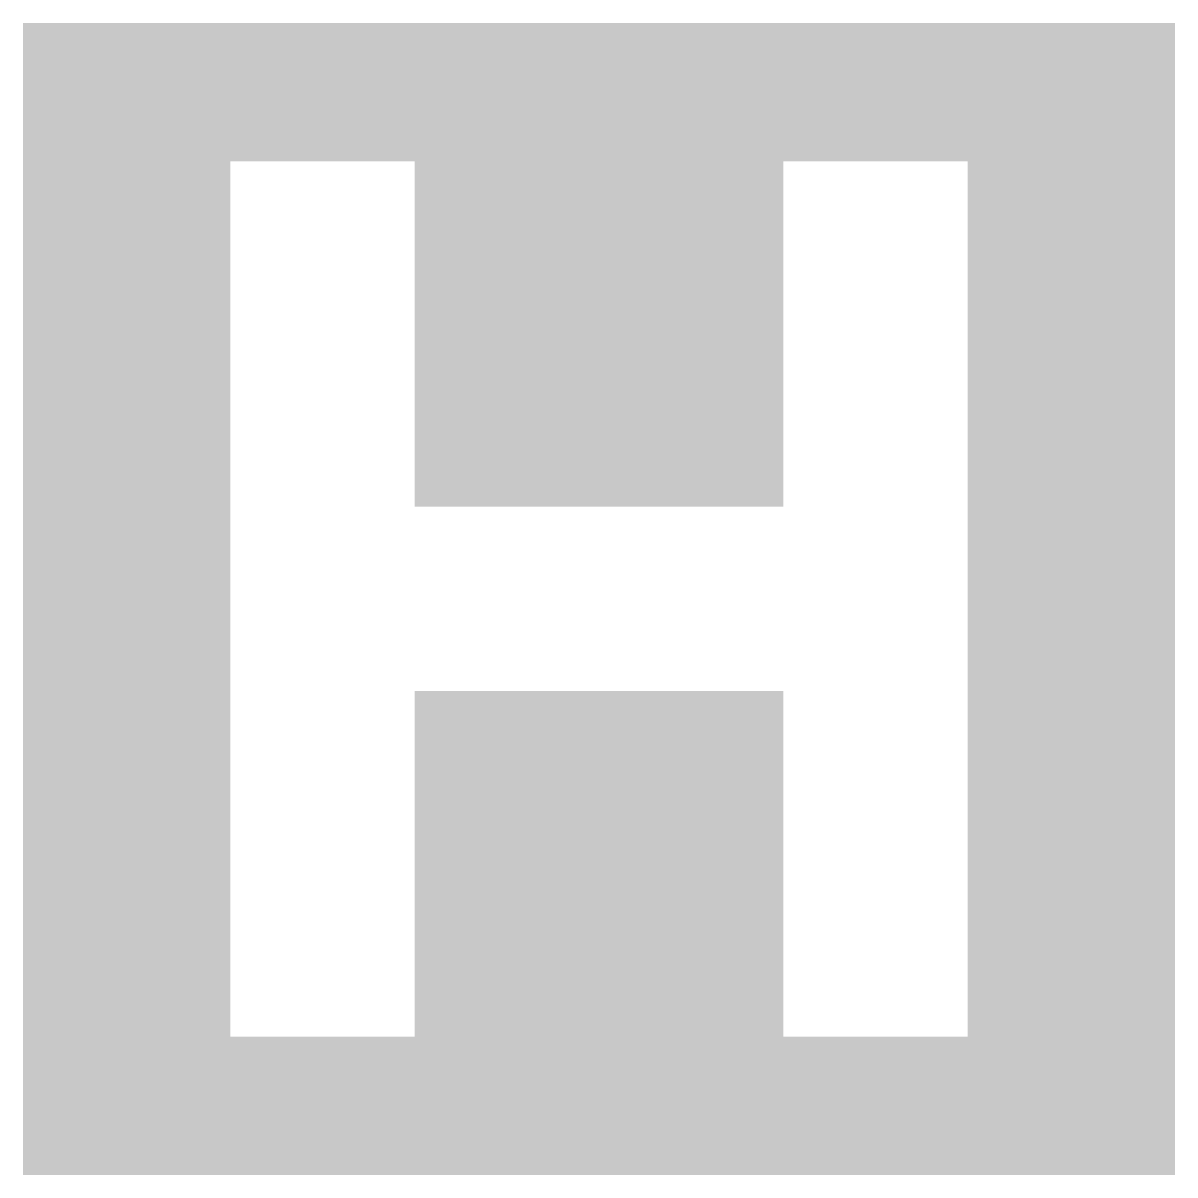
# Model space of a CAD drawing. Header units: millimetres. Extents: x 25486 to 25717, y 3465 to 3696.
import ezdxf

# ---------------------------------------------------------------- set-up
doc = ezdxf.new("R2010")
doc.units = ezdxf.units.MM
doc.header["$LTSCALE"] = 0.5
doc.layers.add('LUMIN CB', color=1, linetype='Continuous', lineweight=13)

msp = doc.modelspace()

# ---------------------------------------------------------------- hatches: boundary and pattern name
at = {"layer": 'LUMIN CB'}
h = msp.add_hatch(color=256, dxfattribs=at)
h.dxf.hatch_style = 1
h.paths.add_polyline_path([(25717.25, 3696.3), (25486.25, 3696.3), (25486.25, 3465.3), (25717.25, 3465.3)])
h.paths.add_polyline_path([(25675.67, 3493.02), (25638.71, 3493.02), (25638.71, 3562.32), (25564.79, 3562.32), (25564.79, 3493.02), (25527.83, 3493.02), (25527.83, 3668.58), (25564.79, 3668.58), (25564.79, 3599.28), (25638.71, 3599.28), (25638.71, 3668.58), (25675.67, 3668.58)], flags=16)

doc.saveas('drawing.dxf')
